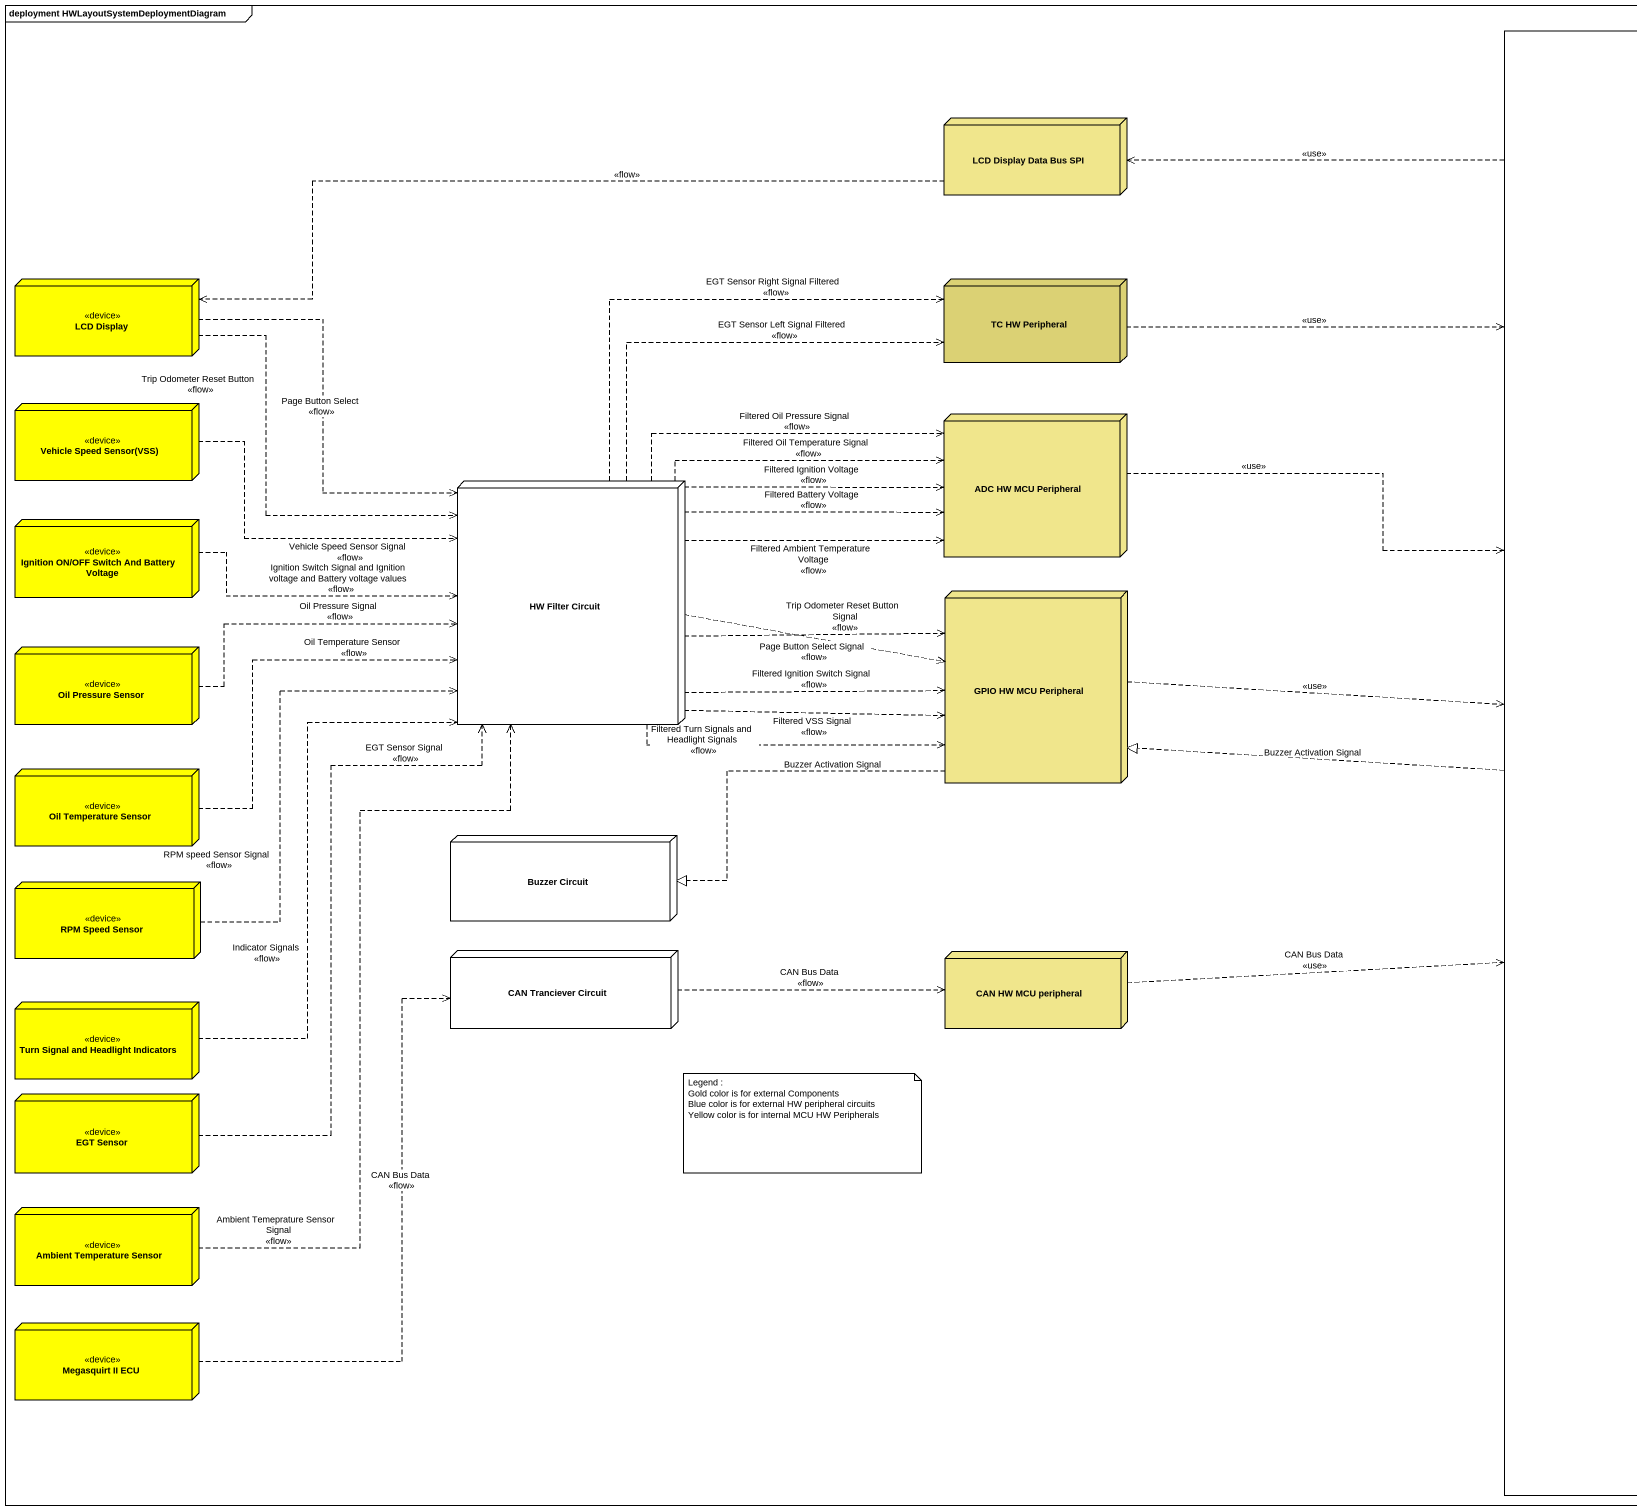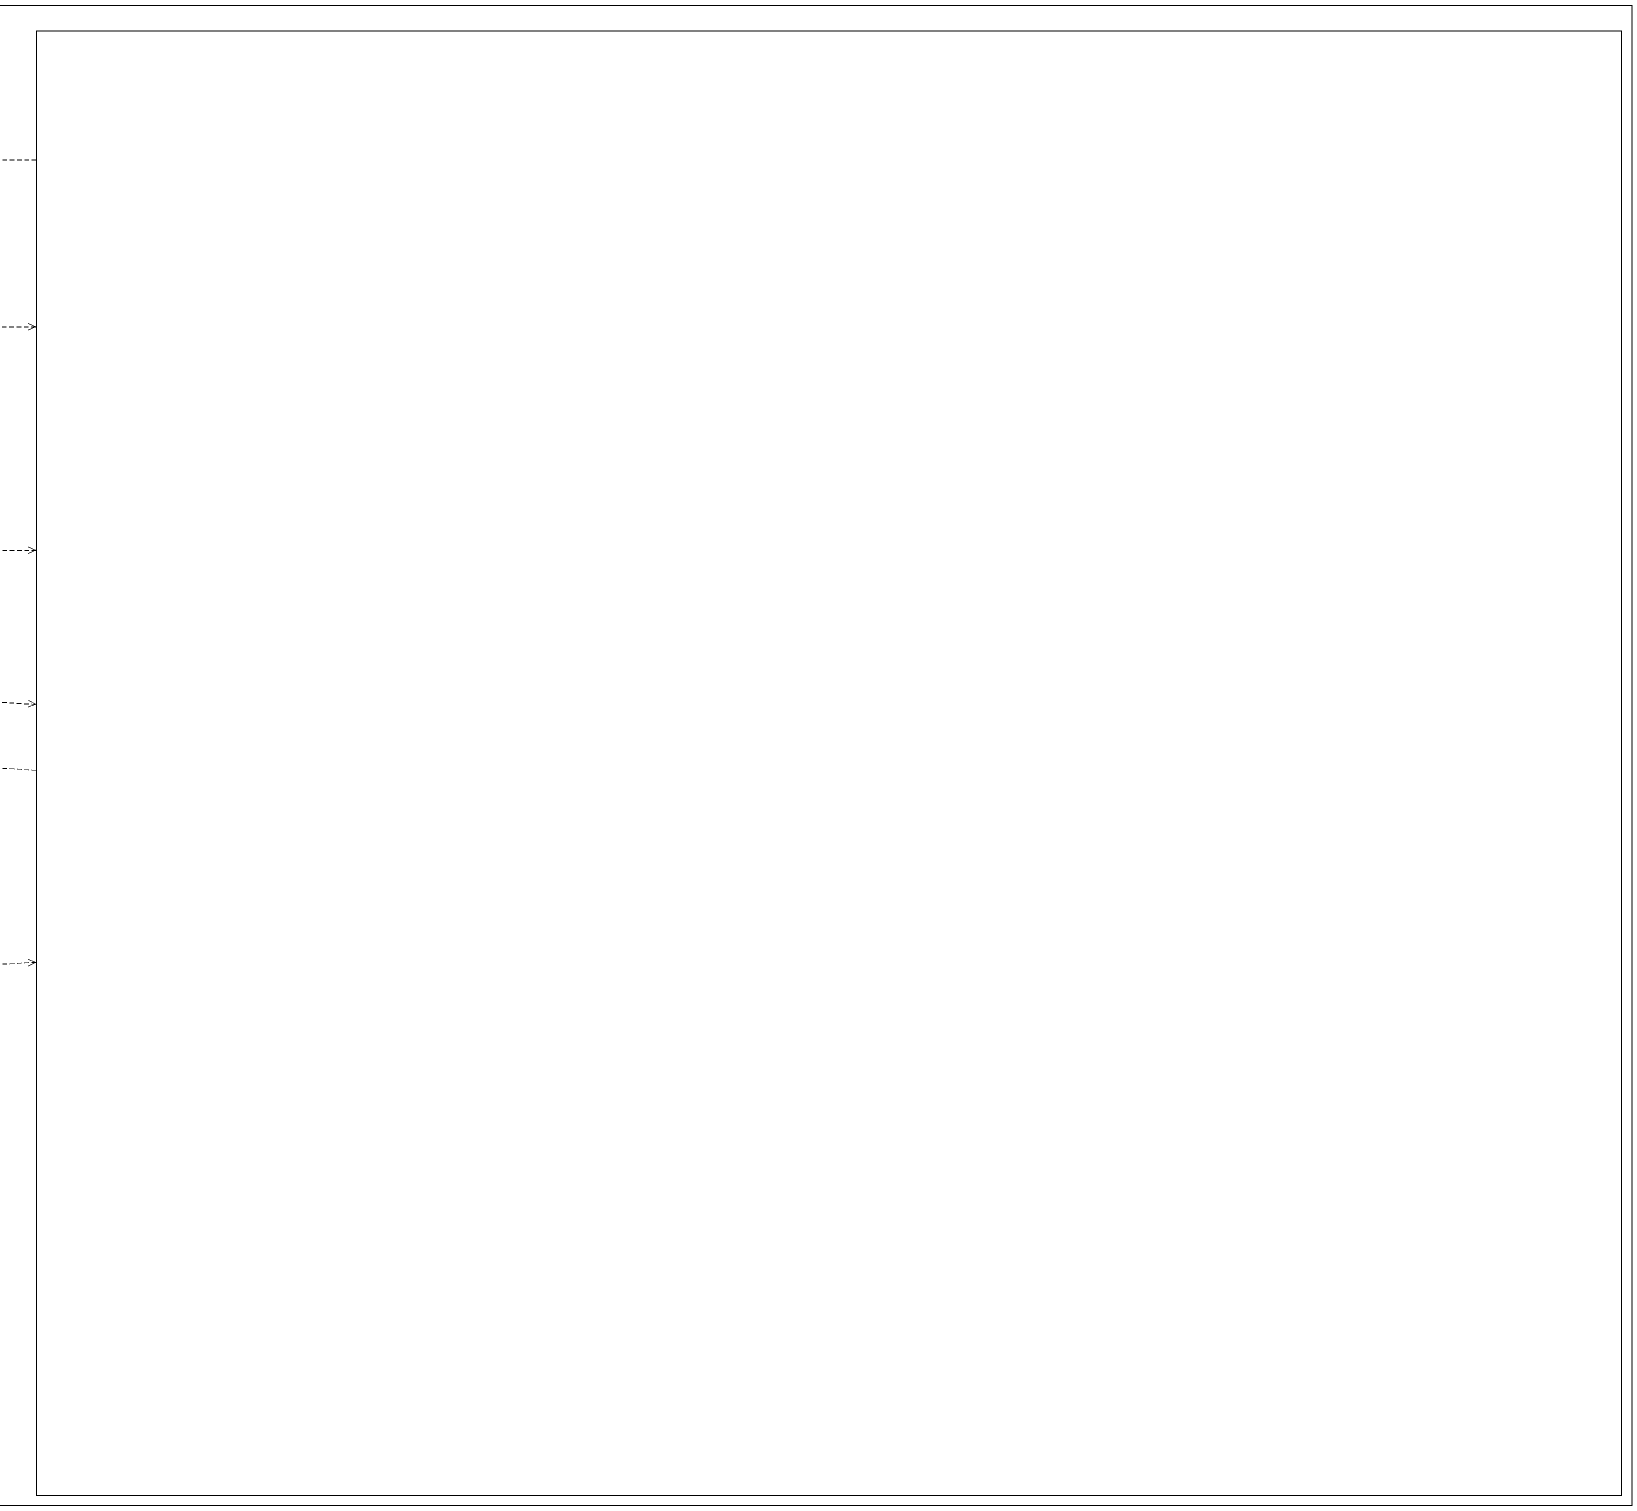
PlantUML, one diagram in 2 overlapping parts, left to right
@startuml
mainframe deployment HWLayoutSystemDeploymentDiagram
rectangle " " as rectangle1
node "LCD Display Data Bus SPI" as LCD_Display_Data_Bus_SPI #F0E68C
node "LCD Display" as LCD_Display <<device>> #FFFF00
node "TC HW Peripheral" as TC_HW_Peripheral #DBD174
node "Vehicle Speed Sensor(VSS)" as Vehicle_Speed_Sensor_VSS <<device>> #FFFF00
node "ADC HW MCU Peripheral" as ADC_HW_MCU_Peripheral #F0E68C
node "HW Filter Circuit" as HW_Filter_Circuit
node "Ignition ON/OFF Switch And Battery Voltage" as Ignition_ON_OFF_Switch_And <<device>> #FFFF00
node "GPIO HW MCU Peripheral" as GPIO_HW_MCU_Peripheral #F0E68C
node "Oil Pressure Sensor" as Oil_Pressure_Sensor <<device>> #FFFF00
node "Oil Temperature Sensor" as Oil_Temperature_Sensor <<device>> #FFFF00
node "Buzzer Circuit" as Buzzer_Circuit
node "RPM Speed Sensor" as RPM_Speed_Sensor <<device>> #FFFF00
node "CAN Tranciever Circuit" as CAN_Tranciever_Circuit
node "CAN HW MCU peripheral" as CAN_HW_MCU_peripheral #F0E68C
node "Turn Signal and Headlight Indicators" as Turn_Signal_and_Headlight <<device>> #FFFF00
node "EGT Sensor" as EGT_Sensor <<device>> #FFFF00
node "Ambient Temperature Sensor" as Ambient_Temperature_Sensor <<device>> #FFFF00
node "Megasquirt II ECU" as Megasquirt_II_ECU <<device>> #FFFF00
rectangle1 .left.> LCD_Display_Data_Bus_SPI : <<use>>
rectangle1 .left.|> GPIO_HW_MCU_Peripheral : Buzzer Activation Signal
LCD_Display_Data_Bus_SPI .left.> LCD_Display : <<flow>>
LCD_Display ..> HW_Filter_Circuit : Page Button Select\n<<flow>>
LCD_Display ..> HW_Filter_Circuit : Trip Odometer Reset Button\n<<flow>>
TC_HW_Peripheral .right.> rectangle1 : <<use>>
Vehicle_Speed_Sensor_VSS .right.> HW_Filter_Circuit : Vehicle Speed Sensor Signal\n<<flow>>
ADC_HW_MCU_Peripheral .right.> rectangle1 : <<use>>
HW_Filter_Circuit .up.> TC_HW_Peripheral : EGT Sensor Left Signal Filtered\n<<flow>>
HW_Filter_Circuit .up.> TC_HW_Peripheral : EGT Sensor Right Signal Filtered\n<<flow>>
HW_Filter_Circuit .right.> ADC_HW_MCU_Peripheral : Filtered Oil Pressure Signal\n<<flow>>
HW_Filter_Circuit .right.> ADC_HW_MCU_Peripheral : Filtered Oil Temperature Signal\n<<flow>>
HW_Filter_Circuit .right.> ADC_HW_MCU_Peripheral : Filtered Ignition Voltage\n<<flow>>
HW_Filter_Circuit .right.> ADC_HW_MCU_Peripheral : Filtered Battery Voltage\n<<flow>>
HW_Filter_Circuit .right.> ADC_HW_MCU_Peripheral : Filtered Ambient Temperature Voltage\n<<flow>>
HW_Filter_Circuit .right.> GPIO_HW_MCU_Peripheral : Trip Odometer Reset Button Signal\n<<flow>>
HW_Filter_Circuit .right.> GPIO_HW_MCU_Peripheral : Page Button Select Signal\n<<flow>>
HW_Filter_Circuit .right.> GPIO_HW_MCU_Peripheral : Filtered VSS Signal\n<<flow>>
HW_Filter_Circuit .right.> GPIO_HW_MCU_Peripheral : Filtered Ignition Switch Signal\n<<flow>>
HW_Filter_Circuit .right.> GPIO_HW_MCU_Peripheral : Filtered Turn Signals and Headlight Signals\n<<flow>>
Ignition_ON_OFF_Switch_And .right.> HW_Filter_Circuit : Ignition Switch Signal and Ignition voltage and Battery voltage values\n<<flow>>
GPIO_HW_MCU_Peripheral .right.> rectangle1 : <<use>>
GPIO_HW_MCU_Peripheral .left.|> Buzzer_Circuit : Buzzer Activation Signal
Oil_Pressure_Sensor .right.> HW_Filter_Circuit : Oil Pressure Signal\n<<flow>>
Oil_Temperature_Sensor .right.> HW_Filter_Circuit : Oil Temperature Sensor\n<<flow>>
RPM_Speed_Sensor .up.> HW_Filter_Circuit : RPM speed Sensor Signal\n<<flow>>
CAN_Tranciever_Circuit .right.> CAN_HW_MCU_peripheral : CAN Bus Data\n<<flow>>
CAN_HW_MCU_peripheral .right.> rectangle1 : CAN Bus Data\n<<use>>
Turn_Signal_and_Headlight .up.> HW_Filter_Circuit : Indicator Signals\n<<flow>>
EGT_Sensor .up.> HW_Filter_Circuit : EGT Sensor Signal\n<<flow>>
Ambient_Temperature_Sensor .up.> HW_Filter_Circuit : Ambient Temeprature Sensor Signal\n<<flow>>
Megasquirt_II_ECU .up.> CAN_Tranciever_Circuit : CAN Bus Data\n<<flow>>
note as N1
  Legend :
  Gold color is for external Components
  Blue color is for external HW peripheral circuits
  Yellow color is for internal MCU HW Peripherals
end note
@enduml
